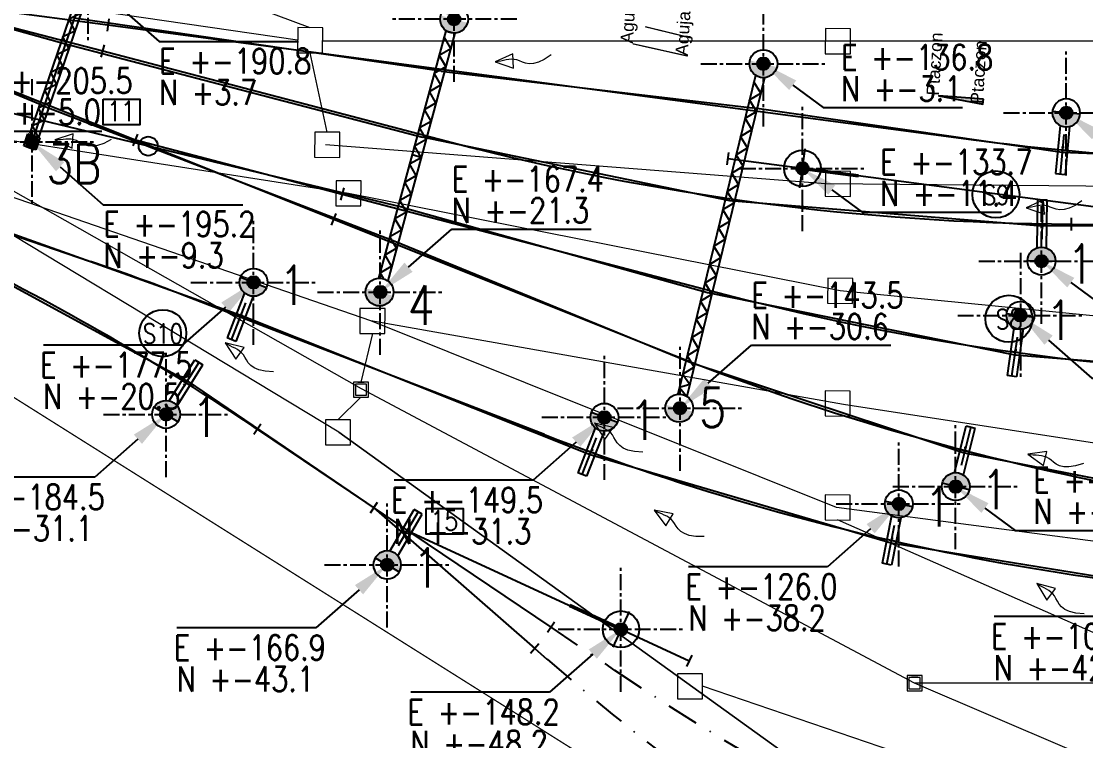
# Model space of a CAD drawing. Header units: millimetres. Extents: x -940 to 1351, y -586 to 711.
# Drawn here: x 403.2 to 488.1, y 226.8 to 284.2 of the extents above; entities that cross this region are included whole.
import ezdxf
from ezdxf import colors
from ezdxf.entities.mleader import LeaderData, LeaderLine
from ezdxf.enums import TextEntityAlignment as Align
from ezdxf.math import Vec2, Vec3

# ---------------------------------------------------------------- set-up
doc = ezdxf.new("R2010")
doc.units = ezdxf.units.MM
doc.linetypes.add('CENTER', pattern=[50.8, 31.75, -6.35, 6.35, -6.35])
doc.linetypes.add('TRAZO_Y_PUNTO2', pattern=[12.7, 6.35, -3.175, 0, -3.175])
for name, color, linetype in [('Cambios 1.8', 4, 'Continuous'), ('Catenaria', 2, 'Continuous'), ('ENad-AGUJAS', 22, 'Continuous'), ('GE-Cotas', 1, 'Continuous'), ('GE-Simbologia', 2, 'Continuous'), ('GE-Textos', 3, 'Continuous'), ('LIMITE PREDIO', 252, 'Continuous'), ('M-proyEjePlaya', 132, 'Continuous'), ('ME- VIAS SIN CAT', 1, 'TRAZO_Y_PUNTO2'), ('ME-RIELES', 240, 'TRAZO_Y_PUNTO2'), ('ME-Vias con catenarias', 30, 'Continuous'), ('Nombre de secciòn de emparrillado', 70, 'Continuous'), ('Scr Aguja', 1, 'Continuous'), ('Scr Corazon', 12, 'Continuous')]:
    doc.layers.add(name, color=color, linetype=linetype)
for name, color, linetype, lineweight in [('Catenaria textos', 253, 'Continuous', 15), ('CI-DRENAJES ZONA VIAS', 5, 'Continuous', 9), ('CI-PLUVIALES', 3, 'Continuous', 9)]:
    doc.layers.add(name, color=color, linetype=linetype, lineweight=lineweight)
doc.styles.add('Romans', font='romans.shx', dxfattribs={"width": 0.8})
doc.styles.add('Romans PF', font='romans.shx', dxfattribs={"width": 0.8})
doc.styles.get("Standard").update_dxf_attribs({"font": 'arial.ttf'})

# ---------------------------------------------------------------- blocks, each defined once
blk = doc.blocks.new('CB8der')
for p, q in [((0.5, 11.2), (-0.5, 11.2)), ((0, 11.2), (0, -17.05)), ((0, 0), (-2.115, -16.918)), ((0.5, 0), (-0.5, 0)), ((-2.611, -16.856), (-1.619, -16.98)), ((0.5, -17.05), (-0.5, -17.05))]:
    blk.add_line(p, q)
blk = doc.blocks.new('CAMARA DRENAJE RANURADO')
at = {"layer": 'CI-DRENAJES ZONA VIAS', "ltscale": 2}
blk.add_lwpolyline([(0, -1), (2, -1), (2, 1), (0, 1)], close=True, dxfattribs=at)
blk = doc.blocks.new('CAMARA PL')
at = {"layer": 'CI-PLUVIALES', "ltscale": 2}
for points in [[(0, -0.6), (1.2, -0.6), (1.2, 0.6), (0, 0.6)], [(0.15, -0.45), (1.05, -0.45), (1.05, 0.45), (0.15, 0.45)]]:
    blk.add_lwpolyline(points, close=True, dxfattribs=at)
blk.add_lwpolyline([(0.35, 0.6), (0.85, 0.6)], dxfattribs=at)
blk = doc.blocks.new('CAMB')
at = {"layer": 'GE-Simbologia'}
blk.add_lwpolyline([(6413053.115, 6135476.254), (6413056.051, 6135476.254), (6413056.051, 6135474.216), (6413053.115, 6135474.216)], close=True, dxfattribs=at)
at = {"layer": 'GE-Textos', "style": 'Romans', "width": 0.8}
blk.add_attdef('10', text='', height=1.6, dxfattribs=at).set_placement((6413054.56, 6135474.5), align=Align.CENTER)
blk = doc.blocks.new('tipo de vias')
at = {"layer": 'Nombre de secciòn de emparrillado', "color": 2}
blk.add_circle((-0.135, -0.628), 1.876, dxfattribs=at)
at = {"layer": 'Nombre de secciòn de emparrillado', "style": 'Romans', "width": 0.8}
blk.add_attdef('S10', text='', height=1.562, dxfattribs=at).set_placement((-0.123, -1.455), align=Align.CENTER)
blk = doc.blocks.new('A$C0E88229D')
at = {"layer": 'Catenaria'}
blk.add_hatch(color=256, dxfattribs=at).paths.add_polyline_path([(2.226, 4.906), (0, 4.906, 1)])
at = {"linetype": 'Continuous', "ltscale": 4}
blk.add_line((1.113, 0), (1.113, 3.161), dxfattribs=at)
at = {"color": 1}
for p, q in [((1.013, 2.129), (1.113, 2.129)), ((1.013, 1.729), (1.113, 1.729)), ((1.113, 2.129), (1.213, 2.129)), ((1.113, 1.729), (1.213, 1.729))]:
    blk.add_line(p, q, dxfattribs=at)
at = {"layer": 'Catenaria'}
for p, q in [((0, 4.906), (2.226, 4.906)), ((0.738, 3.858), (0.738, 0)), ((1.488, 3.858), (1.488, 0))]:
    blk.add_line(p, q, dxfattribs=at)
at = {"layer": 'Catenaria', "linetype": 'Continuous', "ltscale": 4}
for p, q in [((1.488, 1.929), (0.738, 1.929)), ((1.488, 0), (0.738, 0))]:
    blk.add_line(p, q, dxfattribs=at)
at = {"layer": 'Catenaria'}
blk.add_circle((1.113, 4.906), 1.113, dxfattribs=at)
blk = doc.blocks.new('A$C6F447D39')
at = {"linetype": 'Continuous', "ltscale": 4}
blk.add_line((0.5, 13.762), (0.5, 1), dxfattribs=at)
at = {"layer": 'Catenaria', "linetype": 'Continuous', "ltscale": 4}
for p, q in [((0, 14.762), (1, 14.762)), ((0, 13.762), (0, 14.762)), ((0.125, 13.762), (1, 14.762)), ((1, 14.762), (1, 13.762)), ((1, 13.762), (0, 13.762)), ((0.125, 13.762), (0.875, 13.762)), ((0, 1), (1, 1)), ((0, 0), (0, 1)), ((0, 1), (1, 0)), ((0.125, 1), (0.125, 1.1)), ((0.875, 1), (0.125, 1)), ((1, 1), (1, 0)), ((1, 0), (0, 0)), ((0.125, 0), (0.875, 0))]:
    blk.add_line(p, q, dxfattribs=at)
at = {"layer": 'Catenaria'}
for p, q in [((0.125, 13.762), (0.125, 1.1)), ((0.875, 13.762), (0.875, 1))]:
    blk.add_line(p, q, dxfattribs=at)
blk.add_lwpolyline([(0.875, 1), (0.125, 1.751), (0.875, 2.501), (0.125, 3.252), (0.875, 4.003), (0.125, 4.753), (0.875, 5.504), (0.125, 6.255), (0.875, 7.006), (0.125, 7.756), (0.875, 8.507), (0.125, 9.258), (0.875, 10.008), (0.125, 10.759), (0.875, 11.51), (0.125, 12.26), (0.875, 13.011), (0.125, 13.762)], dxfattribs=at)
blk = doc.blocks.new('A$C0E6C2C1E')
at = {"layer": 'Catenaria'}
for points in [[(2.226, 23.689), (0, 23.689, 1)], [(2.235, 1.113), (0.009, 1.113, 1)]]:
    blk.add_hatch(color=256, dxfattribs=at).paths.add_polyline_path(points)
at = {"linetype": 'Continuous', "ltscale": 4}
blk.add_line((1.491, 12.358), (0.739, 12.365), dxfattribs=at)
at = {"layer": 'Catenaria'}
for p, q in [((0.72, 22.617), (1.469, 22.619)), ((0.72, 22.617), (0.758, 2.164)), ((1.469, 22.617), (1.513, 2.155))]:
    blk.add_line(p, q, dxfattribs=at)
blk.add_lwpolyline([(1.135, 2.226), (0.761, 2.597), (1.51, 3.35), (0.758, 4.099), (1.507, 4.851), (0.755, 5.6), (1.504, 6.353), (0.752, 7.102), (1.501, 7.854), (0.749, 8.603), (1.498, 9.355), (0.745, 10.104), (1.494, 10.857), (0.742, 11.606), (1.491, 12.358), (0.739, 13.107), (1.488, 13.859), (0.736, 14.609), (1.485, 15.361), (0.732, 16.11), (1.482, 16.862), (0.729, 17.611), (1.478, 18.364), (0.726, 19.113), (1.475, 19.865), (0.723, 20.614), (1.472, 21.366), (0.72, 22.115)], dxfattribs=at)
for centre in [(1.113, 23.689), (1.122, 1.113)]:
    blk.add_circle(centre, 1.113, dxfattribs=at)
blk = doc.blocks.new('A$C6901694C')
at = {"layer": 'Catenaria'}
for points in [[(2.226, 29.414), (0, 29.414, 1)], [(2.256, 1.113), (0.03, 1.113, 1)]]:
    blk.add_hatch(color=256, dxfattribs=at).paths.add_polyline_path(points)
for p, q in [((0.72, 28.342), (0.769, 2.161)), ((1.469, 28.342), (1.523, 2.159))]:
    blk.add_line(p, q, dxfattribs=at)
for points in [[(0.765, 6.821), (1.514, 7.574), (0.761, 8.323), (1.51, 9.075), (0.758, 9.824), (1.507, 10.576), (0.755, 11.326), (1.504, 12.078), (0.752, 12.827), (1.501, 13.579), (0.749, 14.328), (1.498, 15.081), (0.745, 15.83), (1.494, 16.582), (0.742, 17.331), (1.491, 18.083), (0.739, 18.832), (1.488, 19.585), (0.736, 20.334), (1.485, 21.086), (0.732, 21.835), (1.482, 22.588), (0.729, 23.337), (1.478, 24.089), (0.726, 24.838), (1.475, 25.59), (0.723, 26.339), (1.472, 27.092), (0.72, 27.841)], [(0.765, 6.821), (1.517, 6.072), (0.768, 5.32), (1.52, 4.571), (0.771, 3.819), (1.521, 3.149), (0.767, 2.718), (1.523, 2.159)]]:
    blk.add_lwpolyline(points, dxfattribs=at)
for centre in [(1.113, 29.414), (1.143, 1.113)]:
    blk.add_circle(centre, 1.113, dxfattribs=at)
blk = doc.blocks.new('A$C78B27864')
at = {"color": 3, "linetype": 'Continuous', "ltscale": 4}
blk.add_line((4.978, 2.076), (4.978, -1.076), dxfattribs=at)
at = {"color": 1}
blk.add_line((0.488, 0.564), (0.488, 0.435), dxfattribs=at)
at = {"layer": 'Catenaria', "color": 4, "linetype": 'Continuous', "ltscale": 4}
blk.add_line((10.978, 1), (10.978, 0), dxfattribs=at)
at = {"layer": 'Catenaria', "color": 3, "linetype": 'Continuous', "ltscale": 4}
for p, q in [((4.988, 0.564), (0.488, 0.564)), ((4.988, 0.435), (0.488, 0.435)), ((4.978, 0.5), (10.978, 0.5))]:
    blk.add_line(p, q, dxfattribs=at)
at = {"layer": 'Catenaria', "color": 1, "linetype": 'Continuous', "ltscale": 4}
for radius in [1.459, 0.2]:
    blk.add_circle((4.978, 0.5), radius, dxfattribs=at)
blk = doc.blocks.new('COORDENADAS 4.1')
at = {"layer": 'GE-Cotas', "ltscale": 4}
h = blk.add_hatch(color=256, dxfattribs=at)
h.dxf.hatch_style = 1
h.paths.add_polyline_path([(0, 0.5, 0.414214), (-0.5, 0), (0, 0)])
h.paths.add_polyline_path([(0, 0.5), (0, 0), (0.5, 0, 0.414214)])
h.paths.add_polyline_path([(0.5, 0), (0, 0), (0, -0.5, 0.414214)])
h.paths.add_polyline_path([(0, 0), (-0.5, 0, 0.414214), (0, -0.5)])
at = {"layer": 'GE-Cotas', "linetype": 'CENTER', "ltscale": 0.04}
for p, q in [((0, -5), (0, 5)), ((-5, 0), (5, 0))]:
    blk.add_line(p, q, dxfattribs=at)
at = {"layer": 'GE-Cotas', "ltscale": 4}
blk.add_circle((0, 0), 0.5, dxfattribs=at)
at = {"layer": 'GE-Cotas', "color": 3, "ltscale": 4, "style": 'Romans', "width": 0.8}
for tag, p in [('COORDENADASX', (-17.032, -7.6)), ('COORDENADASY', (-16.804, -10.102))]:
    blk.add_attdef(tag, p, '', height=2, dxfattribs=at)
at = {"layer": 'GE-Cotas', "color": 2, "ltscale": 4}
ml = blk.add_multileader_mtext('Standard', dxfattribs=at)
ml.set_content('', color=2)
ml.set_leader_properties()
ml.build(insert=Vec2(0, 0))
ml.multileader.update_dxf_attribs({"text_right_attachment_type": 6, "dogleg_length": 0.36, "arrow_head_size": 3})
ctx = ml.context
ctx.base_point, ctx.arrow_head_size = Vec3(-18.777, -3.02), 3
ctx.right_attachment, ctx.text_align_type = 6, 2
notes = []
notes.append((ctx, [(0, (1, 1, 0), (-5.7, -5.02), (-1, 0), 9.077, [(0, [(0, 0)], 0, [])])]))
ctx.mtext.insert, ctx.mtext.alignment, ctx.mtext.flow_direction = Vec3(-16.777, -1.02), 3, 5
for ctx, leaders in notes:
    for number, flags, end, landing, length, lines in leaders:
        leader = LeaderData()
        leader.index, (leader.has_last_leader_line, leader.has_dogleg_vector, leader.attachment_direction) = number, flags
        leader.last_leader_point, leader.dogleg_vector, leader.dogleg_length = Vec3(end), Vec3(landing), length
        for number, points, colour, breaks in lines:
            line = LeaderLine()
            line.index, line.vertices, line.color, line.breaks = number, Vec3.list(points), colors.encode_raw_color(colour), breaks
            leader.lines.append(line)
        ctx.leaders.append(leader)
blk = doc.blocks.new('COORDENADAS 4.4')
at = {"layer": 'GE-Cotas', "ltscale": 4}
h = blk.add_hatch(color=256, dxfattribs=at)
h.dxf.hatch_style = 1
h.paths.add_polyline_path([(0, 0.5, -0.414214), (0.5, 0), (0, 0)])
h.paths.add_polyline_path([(0, 0.5), (0, 0), (-0.5, 0, -0.414214)])
h.paths.add_polyline_path([(-0.5, 0), (0, 0), (0, -0.5, -0.414214)])
h.paths.add_polyline_path([(0, 0), (0.5, 0, -0.414214), (0, -0.5)])
at = {"layer": 'GE-Cotas', "linetype": 'CENTER', "ltscale": 0.04}
for p, q in [((0, -5), (0, 5)), ((5, 0), (-5, 0))]:
    blk.add_line(p, q, dxfattribs=at)
at = {"layer": 'GE-Cotas', "ltscale": 4}
blk.add_circle((0, 0), 0.5, dxfattribs=at)
at = {"layer": 'GE-Cotas', "color": 3, "ltscale": 4, "style": 'Romans', "width": 0.8}
for tag, p in [('COORDENADASX', (-19.404, 8.02)), ('COORDENADASY', (-19.404, 5.518))]:
    blk.add_attdef(tag, p, '', height=2, dxfattribs=at)
at = {"layer": 'GE-Cotas', "color": 2, "ltscale": 4}
ml = blk.add_multileader_mtext('Standard', dxfattribs=at)
ml.set_content('', color=2)
ml.set_leader_properties()
ml.build(insert=Vec2(0, 0))
ml.multileader.update_dxf_attribs({"text_right_attachment_type": 6, "dogleg_length": 0.36, "arrow_head_size": 3})
ctx = ml.context
ctx.base_point, ctx.arrow_head_size = Vec3(-20.826, 7.02), 3
ctx.right_attachment, ctx.text_align_type = 6, 2
notes = []
notes.append((ctx, [(0, (1, 1, 0), (-5.7, 5.02), (-1, 0), 11.126, [(0, [(0, 0)], 0, [])])]))
ctx.mtext.insert, ctx.mtext.alignment, ctx.mtext.flow_direction = Vec3(-18.826, 9.02), 3, 5
for ctx, leaders in notes:
    for number, flags, end, landing, length, lines in leaders:
        leader = LeaderData()
        leader.index, (leader.has_last_leader_line, leader.has_dogleg_vector, leader.attachment_direction) = number, flags
        leader.last_leader_point, leader.dogleg_vector, leader.dogleg_length = Vec3(end), Vec3(landing), length
        for number, points, colour, breaks in lines:
            line = LeaderLine()
            line.index, line.vertices, line.color, line.breaks = number, Vec3.list(points), colors.encode_raw_color(colour), breaks
            leader.lines.append(line)
        ctx.leaders.append(leader)
blk = doc.blocks.new('COORDENADAS 4.6')
at = {"layer": 'GE-Cotas', "ltscale": 4}
h = blk.add_hatch(color=256, dxfattribs=at)
h.dxf.hatch_style = 1
h.paths.add_polyline_path([(0, 0.5, 0.414214), (-0.5, 0), (0, 0)])
h.paths.add_polyline_path([(0, 0.5), (0, 0), (0.5, 0, 0.414214)])
h.paths.add_polyline_path([(0.5, 0), (0, 0), (0, -0.5, 0.414214)])
h.paths.add_polyline_path([(0, 0), (-0.5, 0, 0.414214), (0, -0.5)])
at = {"layer": 'GE-Cotas', "linetype": 'CENTER', "ltscale": 0.04}
for p, q in [((0, -5), (0, 5)), ((-5, 0), (5, 0))]:
    blk.add_line(p, q, dxfattribs=at)
at = {"layer": 'GE-Cotas', "ltscale": 4}
blk.add_circle((0, 0), 0.5, dxfattribs=at)
at = {"layer": 'GE-Cotas', "color": 3, "ltscale": 4, "style": 'Romans', "width": 0.8}
for tag, p in [('COORDENADASX', (6.203, -0.484)), ('COORDENADASY', (6.203, -2.985))]:
    blk.add_attdef(tag, p, '', height=2, dxfattribs=at)
at = {"layer": 'GE-Cotas', "color": 2, "ltscale": 4}
ml = blk.add_multileader_mtext('Standard', dxfattribs=at)
ml.set_content('', color=2)
ml.set_leader_properties()
ml.build(insert=Vec2(0, 0))
ml.multileader.update_dxf_attribs({"text_right_attachment_type": 6, "dogleg_length": 0.36, "arrow_head_size": 2.9})
ctx = ml.context
ctx.base_point, ctx.arrow_head_size, ctx.plane_origin = Vec3(15.884, -3.5), 2.9, Vec3(-0.942, 4.061)
ctx.right_attachment = 6
notes = []
notes.append((ctx, [(0, (1, 1, 0), (4.758, -3.5), (1, 0), 11.126, [(0, [(0, 0)], 0, [])])]))
ctx.mtext.insert, ctx.mtext.flow_direction = Vec3(17.884, -1.5), 5
for ctx, leaders in notes:
    for number, flags, end, landing, length, lines in leaders:
        leader = LeaderData()
        leader.index, (leader.has_last_leader_line, leader.has_dogleg_vector, leader.attachment_direction) = number, flags
        leader.last_leader_point, leader.dogleg_vector, leader.dogleg_length = Vec3(end), Vec3(landing), length
        for number, points, colour, breaks in lines:
            line = LeaderLine()
            line.index, line.vertices, line.color, line.breaks = number, Vec3.list(points), colors.encode_raw_color(colour), breaks
            leader.lines.append(line)
        ctx.leaders.append(leader)
blk = doc.blocks.new('COORDENADAS 4.2')
at = {"layer": 'GE-Cotas', "ltscale": 4}
h = blk.add_hatch(color=256, dxfattribs=at)
h.dxf.hatch_style = 1
h.paths.add_polyline_path([(0, -0.5, -0.414214), (-0.5, 0), (0, 0)])
h.paths.add_polyline_path([(0, -0.5), (0, 0), (0.5, 0, -0.414214)])
h.paths.add_polyline_path([(0.5, 0), (0, 0), (0, 0.5, -0.414214)])
h.paths.add_polyline_path([(0, 0), (-0.5, 0, -0.414214), (0, 0.5)])
at = {"layer": 'GE-Cotas', "linetype": 'CENTER', "ltscale": 0.04}
for p, q in [((0, 5), (0, -5)), ((-5, 0), (5, 0))]:
    blk.add_line(p, q, dxfattribs=at)
at = {"layer": 'GE-Cotas', "ltscale": 4}
blk.add_circle((0, 0), 0.5, dxfattribs=at)
at = {"layer": 'GE-Cotas', "color": 3, "ltscale": 4, "style": 'Romans', "width": 0.8}
for tag, p in [('COORDENADASX', (5.7, -7.564)), ('COORDENADASY', (5.7, -10.065))]:
    blk.add_attdef(tag, p, '', height=2, dxfattribs=at)
at = {"layer": 'GE-Cotas', "color": 2, "ltscale": 4}
ml = blk.add_multileader_mtext('Standard', dxfattribs=at)
ml.set_content('', color=2)
ml.set_leader_properties()
ml.build(insert=Vec2(0, 0))
ml.multileader.update_dxf_attribs({"text_right_attachment_type": 6, "dogleg_length": 0.36, "arrow_head_size": 3})
ctx = ml.context
ctx.base_point, ctx.arrow_head_size = Vec3(16.826, -5.02), 3
ctx.right_attachment = 6
notes = []
notes.append((ctx, [(0, (1, 1, 0), (5.7, -5.02), (1, 0), 11.126, [(0, [(0, 0)], 0, [])])]))
ctx.mtext.insert, ctx.mtext.flow_direction = Vec3(18.826, -3.02), 5
for ctx, leaders in notes:
    for number, flags, end, landing, length, lines in leaders:
        leader = LeaderData()
        leader.index, (leader.has_last_leader_line, leader.has_dogleg_vector, leader.attachment_direction) = number, flags
        leader.last_leader_point, leader.dogleg_vector, leader.dogleg_length = Vec3(end), Vec3(landing), length
        for number, points, colour, breaks in lines:
            line = LeaderLine()
            line.index, line.vertices, line.color, line.breaks = number, Vec3.list(points), colors.encode_raw_color(colour), breaks
            leader.lines.append(line)
        ctx.leaders.append(leader)
blk = doc.blocks.new('COORDENADAS 4.0')
at = {"layer": 'GE-Cotas', "ltscale": 4}
h = blk.add_hatch(color=256, dxfattribs=at)
h.dxf.hatch_style = 1
h.paths.add_polyline_path([(0, 0.5, 0.414214), (-0.5, 0), (0, 0)])
h.paths.add_polyline_path([(0, 0.5), (0, 0), (0.5, 0, 0.414214)])
h.paths.add_polyline_path([(0.5, 0), (0, 0), (0, -0.5, 0.414214)])
h.paths.add_polyline_path([(0, 0), (-0.5, 0, 0.414214), (0, -0.5)])
at = {"layer": 'GE-Cotas', "linetype": 'CENTER', "ltscale": 0.04}
for p, q in [((0, -5), (0, 5)), ((-5, 0), (5, 0))]:
    blk.add_line(p, q, dxfattribs=at)
at = {"layer": 'GE-Cotas', "ltscale": 4}
blk.add_circle((0, 0), 0.5, dxfattribs=at)
at = {"layer": 'GE-Cotas', "color": 3, "ltscale": 4, "style": 'Romans', "width": 0.8}
for tag, p in [('COORDENADASX', (5.7, 8.02)), ('COORDENADASY', (5.7, 5.518))]:
    blk.add_attdef(tag, p, '', height=2, dxfattribs=at)
at = {"layer": 'GE-Cotas', "color": 2, "ltscale": 4}
ml = blk.add_multileader_mtext('Standard', dxfattribs=at)
ml.set_content('', color=2)
ml.set_leader_properties()
ml.build(insert=Vec2(0, 0))
ml.multileader.update_dxf_attribs({"text_right_attachment_type": 6, "dogleg_length": 0.36, "arrow_head_size": 3})
ctx = ml.context
ctx.base_point, ctx.arrow_head_size = Vec3(16.826, 5.02), 3
ctx.right_attachment = 6
notes = []
notes.append((ctx, [(0, (1, 1, 0), (5.7, 5.02), (1, 0), 11.126, [(0, [(0, 0)], 0, [])])]))
ctx.mtext.insert, ctx.mtext.flow_direction = Vec3(18.826, 7.02), 5
for ctx, leaders in notes:
    for number, flags, end, landing, length, lines in leaders:
        leader = LeaderData()
        leader.index, (leader.has_last_leader_line, leader.has_dogleg_vector, leader.attachment_direction) = number, flags
        leader.last_leader_point, leader.dogleg_vector, leader.dogleg_length = Vec3(end), Vec3(landing), length
        for number, points, colour, breaks in lines:
            line = LeaderLine()
            line.index, line.vertices, line.color, line.breaks = number, Vec3.list(points), colors.encode_raw_color(colour), breaks
            leader.lines.append(line)
        ctx.leaders.append(leader)
blk = doc.blocks.new('cat')
at = {"layer": 'Catenaria'}
for p, q in [((-219.999, 6.109), (-192.532, -1.497)), ((-194.234, -6.471), (-220.706, 4.572)), ((-162.557, -3.681), (-191.828, 0.561)), ((-192.532, -1.497), (-164.048, -8.958)), ((-162.557, -3.681), (-137.725, -6.61)), ((-165.581, -14.555), (-205.508, -4.963)), ((-194.234, -6.471), (-166.243, -17.238)), ((-112.983, -10.173), (-137.725, -6.61)), ((-139.525, -14.037), (-164.048, -8.958)), ((-88.248, -11.118), (-112.983, -10.173)), ((-88.248, -17.454), (-133.72, -11.445)), ((-206.8, -13.092), (-178.531, -23.147)), ((-114.595, -16.067), (-139.525, -14.037)), ((-165.581, -14.555), (-141.285, -21.339)), ((-205.621, -16.018), (-182.813, -28.389)), ((-88.248, -15.85), (-114.595, -16.067)), ((-166.243, -17.238), (-142.64, -26.947)), ((-141.285, -21.339), (-116.763, -26.319)), ((-178.531, -23.147), (-150.668, -34.272)), ((-116.762, -26.319), (-93.338, -28.217)), ((-142.64, -26.947), (-120.822, -34.143)), ((-182.813, -28.389), (-165.261, -40.343)), ((-120.761, -33.953), (-120.822, -34.143)), ((-150.668, -34.272), (-126.651, -41.337)), ((-120.799, -34.147), (-96.242, -38.93)), ((-165.261, -40.343), (-148.202, -48.229)), ((-126.651, -41.337), (-101.955, -45.348))]:
    blk.add_line(p, q, dxfattribs=at)
at = {"layer": 'Catenaria', "linetype": 'Continuous', "ltscale": 4}
blk.add_circle((-185.925, -9.667), 0.761, dxfattribs=at)
for name, p, rotation in [('A$C6F447D39', (-195.848, -9.638), 341.099738661511), ('A$C0E6C2C1E', (-168.847, -22.088), 344.6972442441235), ('A$C6901694C', (-144.93, -31.389), 346.204822721972), ('A$C78B27864', (-128.718, -11.588), 172.5802330244104), ('A$C0E88229D', (-113.446, -13.958), 179.0262314349457), ('A$C0E88229D', (-180.329, -24.714), 338.8856437751407), ('A$C0E88229D', (-118.101, -27.88), 352.1458452863433), ('A$C0E88229D', (-180.951, -27.516), 147.8830478969953), ('A$C0E88229D', (-152.329, -35.484), 338.8856437751407), ('A$C0E88229D', (-119.213, -32.352), 165.943453278466), ('A$C0E88229D', (-128.082, -42.814), 348.6810066167251), ('A$C78B27864', (-152.93, -46.594), 335.190521078866)]:
    blk.add_blockref(name, p, dxfattribs=dict(at, rotation=rotation))
at = {"layer": 'Catenaria', "linetype": 'Continuous', "ltscale": 4, "xscale": -1}
for p, rotation in [((-112.032, -12.002), 354.4862910929408), ((-165.354, -38.289), 149.8394330410967)]:
    blk.add_blockref('A$C0E88229D', p, dxfattribs=dict(at, rotation=rotation))
at = {"layer": 'GE-Cotas', "ltscale": 4}
for name, p, values in [('COORDENADAS 4.4', (-161.522, 0.467), {'COORDENADASX': 'E +-161.5', 'COORDENADASY': 'N +0.5'}), ('COORDENADAS 4.2', (-190.756, 3.693), {'COORDENADASX': 'E +-190.8', 'COORDENADASY': 'N +3.7'}), ('COORDENADAS 4.6', (-136.835, -3.089), {'COORDENADASY': 'N +-3.1', 'COORDENADASX': 'E +-136.8'}), ('COORDENADAS 4.6', (-205.508, -4.963), {'COORDENADASY': 'N +-5.0', 'COORDENADASX': 'E +-205.5'}), ('COORDENADAS 4.6', (-112.668, -7.012), {'COORDENADASY': 'N +-7.0', 'COORDENADASX': 'E +-112.7'}), ('COORDENADAS 4.2', (-195.213, -9.327), {'COORDENADASX': 'E +-195.2', 'COORDENADASY': 'N +-9.3'}), ('COORDENADAS 4.6', (-133.719, -11.445), {'COORDENADASY': 'N +-11.4', 'COORDENADASX': 'E +-133.7'}), ('COORDENADAS 4.0', (-167.409, -21.311), {'COORDENADASY': 'N +-21.3', 'COORDENADASX': 'E +-167.4'}), ('COORDENADAS 4.6', (-114.642, -18.845), {'COORDENADASY': 'N +-18.8', 'COORDENADASX': 'E +-114.6'}), ('COORDENADAS 4.1', (-177.523, -20.538), {'COORDENADASY': 'N +-20.5', 'COORDENADASX': 'E +-177.5'}), ('COORDENADAS 4.2', (-116.328, -23.172), {'COORDENADASX': 'E +-116.3', 'COORDENADASY': 'N +-23.2'}), ('COORDENADAS 4.0', (-143.492, -30.581), {'COORDENADASY': 'N +-30.6', 'COORDENADASX': 'E +-143.5'}), ('COORDENADAS 4.1', (-184.502, -31.08), {'COORDENADASY': 'N +-31.1', 'COORDENADASX': 'E +-184.5'}), ('COORDENADAS 4.1', (-149.523, -31.309), {'COORDENADASY': 'N +-31.3', 'COORDENADASX': 'E +-149.5'}), ('COORDENADAS 4.6', (-121.495, -36.84), {'COORDENADASY': 'N +-36.8', 'COORDENADASX': 'E +-121.5'}), ('COORDENADAS 4.1', (-126.028, -38.222), {'COORDENADASY': 'N +-38.2', 'COORDENADASX': 'E +-126.0'}), ('COORDENADAS 4.1', (-101.645, -42.187), {'COORDENADASY': 'N +-42.2', 'COORDENADASX': 'E +-101.6'}), ('COORDENADAS 4.1', (-166.857, -43.09), {'COORDENADASY': 'N +-43.1', 'COORDENADASX': 'E +-166.9'}), ('COORDENADAS 4.1', (-148.202, -48.229), {'COORDENADASY': 'N +-48.2', 'COORDENADASX': 'E +-148.2'})]:
    blk.add_blockref(name, p, dxfattribs=at).add_auto_attribs(values)
at = {"layer": 'GE-Simbologia'}
ref = blk.add_blockref('CAMB', (-6413242.65, -6135482.178), dxfattribs=at)
ref.add_attrib('C10', '11', dxfattribs={"layer": 'GE-Textos', "height": 1.6, "style": 'Romans', "width": 0.8}).set_placement((-188.089, -7.678), align=Align.CENTER)
ref = blk.add_blockref('CAMB', (-6413216.858, -6135514.853), dxfattribs=at)
ref.add_attrib('C10', '15', dxfattribs={"layer": 'GE-Textos', "height": 1.6, "style": 'Romans', "width": 0.8}).set_placement((-162.297, -40.354), align=Align.CENTER)
at = {"layer": 'Catenaria textos', "char_height": 5, "width": 356.77791, "attachment_point": 1, "line_spacing_factor": 1.200001, "style": 'Romans PF'}
for s, insert in [('{\\H0.625x;\\C3;3B}', (-194.059, -9.503)), ('{\\H0.625x;\\C3;1}', (-112.604, -17.514)), ('{\\H0.625x;\\C3;1}', (-175.485, -19.208)), ('{\\H0.625x;\\C3;4}', (-165.224, -20.802)), ('{\\H0.625x;\\C3;1}', (-114.289, -21.994)), ('{\\H0.625x;\\C3;5}', (-141.958, -28.961)), ('{\\H0.625x;\\C3;1}', (-182.463, -29.749)), ('{\\H0.625x;\\C3;1}', (-147.484, -29.978)), ('{\\H0.625x;\\C3;1}', (-119.445, -35.51)), ('{\\H0.625x;\\C3;1}', (-123.989, -36.891)), ('{\\H0.625x;\\C3;1}', (-164.818, -41.759))]:
    blk.add_mtext(s, dxfattribs=dict(at, insert=insert))

msp = doc.modelspace()

# ---------------------------------------------------------------- hatches: boundary and pattern name
at = {"layer": 'ENad-AGUJAS'}
h = msp.add_hatch(color=27, dxfattribs=at)
h.set_gradient(color1=(141, 85, 42), one_color=1, tint=1)
h.paths.add_polyline_path([(479.944, 277.987), (476.39, 278.244), (479.899, 277.586)])

# ---------------------------------------------------------------- linework, layer by layer
at = {"layer": 'CI-DRENAJES ZONA VIAS', "ltscale": 2}
for points in [[(426.219, 283.688), (410.154, 289.702)], [(488.81, 207.968), (428.504, 251.394), (390.77, 274.186), (353.815, 288.198)], [(425.209, 282.693), (391.416, 287.606)], [(588.584, 282.604), (427.213, 282.604)], [(427.582, 275.344), (426.209, 281.688)], [(445.452, 281.525), (444.897, 281.153), (444.426, 280.926), (444.027, 280.818), (443.689, 280.801), (443.399, 280.848), (443.146, 280.934), (442.919, 281.03), (442.705, 281.111), (442.494, 281.154), (442.284, 281.163), (442.075, 281.146), (441.864, 281.111), (441.65, 281.067), (441.434, 281.022), (441.214, 280.983), (440.989, 280.96)], [(429.263, 270.463), (393.603, 276.048)], [(410.332, 274.752), (409.736, 274.45), (409.241, 274.283), (408.832, 274.224), (408.494, 274.248), (408.212, 274.331), (407.971, 274.446), (407.757, 274.57), (407.555, 274.676), (407.351, 274.745), (407.144, 274.78), (406.934, 274.788), (406.72, 274.78), (406.503, 274.762), (406.283, 274.743), (406.06, 274.732), (405.833, 274.736)], [(431.061, 260.288), (390.77, 274.186)], [(597.996, 270.043), (467.327, 271.228), (427.449, 274.349)], [(597.889, 258.755), (508.306, 258.755), (468.499, 262.681), (429.263, 270.463)], [(487.808, 269.872), (487.254, 269.499), (486.783, 269.273), (486.384, 269.164), (486.045, 269.147), (485.756, 269.195), (485.503, 269.28), (485.275, 269.376), (485.061, 269.457), (484.851, 269.501), (484.641, 269.51), (484.431, 269.493), (484.22, 269.458), (484.007, 269.414), (483.791, 269.368), (483.57, 269.33), (483.345, 269.307)], [(597.996, 240.594), (504.677, 240.594), (468.227, 245.388), (431.061, 260.288)], [(468.787, 253.6), (431.061, 260.288)], [(431.178, 259.278), (430.27, 255.387)], [(423.301, 256.211), (422.635, 256.261), (422.124, 256.373), (421.743, 256.534), (421.466, 256.73), (421.268, 256.946), (421.122, 257.169), (421.002, 257.386), (420.884, 257.581), (420.745, 257.746), (420.586, 257.882), (420.41, 257.998), (420.223, 258.101), (420.028, 258.198), (419.829, 258.296), (419.632, 258.402), (419.441, 258.523)], [(428.432, 252.394), (430.27, 254.187)], [(597.996, 247.516), (508.322, 247.516), (468.787, 253.6)], [(452.753, 249.809), (452.087, 249.859), (451.576, 249.971), (451.196, 250.132), (450.919, 250.328), (450.72, 250.544), (450.574, 250.767), (450.455, 250.984), (450.336, 251.179), (450.197, 251.344), (450.038, 251.48), (449.862, 251.596), (449.675, 251.699), (449.48, 251.796), (449.282, 251.894), (449.085, 251.999), (448.893, 252.121)], [(428.504, 251.394), (488.81, 207.968)], [(487.916, 248.915), (487.279, 248.717), (486.762, 248.633), (486.349, 248.643), (486.02, 248.723), (485.756, 248.852), (485.538, 249.006), (485.347, 249.163), (485.165, 249.301), (484.976, 249.403), (484.777, 249.472), (484.571, 249.515), (484.359, 249.542), (484.142, 249.56), (483.922, 249.579), (483.7, 249.605), (483.477, 249.647)], [(508.017, 226.897), (468.305, 244.393)], [(487.993, 236.896), (487.329, 236.964), (486.821, 237.091), (486.445, 237.262), (486.174, 237.466), (485.982, 237.687), (485.842, 237.915), (485.729, 238.135), (485.615, 238.333), (485.481, 238.501), (485.326, 238.643), (485.154, 238.764), (484.969, 238.872), (484.777, 238.974), (484.582, 239.077), (484.388, 239.188), (484.2, 239.315)], [(568.18, 205.065), (495.685, 218.097), (457.524, 231.125)]]:
    msp.add_lwpolyline(points, dxfattribs=at)
for points in [[(440.989, 280.96), (442.451, 280.466), (442.388, 281.611)], [(405.833, 274.736), (407.224, 274.068), (407.301, 275.211)], [(483.345, 269.307), (484.807, 268.813), (484.744, 269.957)], [(419.441, 258.523), (420.286, 257.232), (420.943, 258.17)], [(448.893, 252.121), (449.738, 250.829), (450.396, 251.768)], [(483.477, 249.647), (484.738, 248.756), (485.004, 249.871)], [(484.2, 239.315), (485.008, 238), (485.692, 238.921)]]:
    msp.add_lwpolyline(points, close=True, dxfattribs=at)
at = {"layer": 'CI-PLUVIALES', "ltscale": 2}
for points in [[(430.303, 254.852), (359.522, 295.087)], [(557.417, 231.37), (510.117, 231.37), (474.446, 231.37), (430.303, 254.852)], [(457.652, 243.07), (456.984, 243.083), (456.468, 243.166), (456.079, 243.306), (455.792, 243.486), (455.582, 243.691), (455.424, 243.906), (455.292, 244.116), (455.163, 244.304), (455.016, 244.461), (454.849, 244.588), (454.667, 244.695), (454.475, 244.787), (454.275, 244.873), (454.071, 244.96), (453.869, 245.054), (453.671, 245.165)], [(566.364, 192.029), (474.446, 231.37)]]:
    msp.add_lwpolyline(points, dxfattribs=at)
msp.add_lwpolyline([(453.671, 245.165), (454.586, 243.922), (455.19, 244.896)], close=True, dxfattribs=at)
msp.add_arc((562.391, 398.182), 200, 235.98566, 235.98655, dxfattribs=at)
at = {"layer": 'ENad-AGUJAS', "const_width": 0.1}
for points in [[(452.949, 283.766), (456.733, 282.843)], [(451.967, 282.401), (456.35, 281.421)]]:
    msp.add_lwpolyline(points, dxfattribs=at)
at = {"layer": 'ENad-AGUJAS'}
msp.add_lwpolyline([(479.944, 277.987), (476.39, 278.244), (479.899, 277.586)], close=True, dxfattribs=at)
at = {"layer": 'LIMITE PREDIO', "const_width": 0.1}
msp.add_lwpolyline([(697.421, 112.879), (697.299, 63.897), (526.361, 64.322), (524.461, 171.298), (466.335, 214.039), (402.358, 254.307), (399.65, 255.101), (324.452, 271.86)], dxfattribs=at)
at = {"layer": 'ME- VIAS SIN CAT', "ltscale": 0.4}
msp.add_line((445.425, 235.826), (450.512, 232.393), dxfattribs=at)
for centre, start in [((576.692, 383.913), 228.86109), ((562.391, 398.174), 235.98611)]:
    msp.add_arc(centre, 200, start, 270, dxfattribs=at)
at = {"layer": 'ME-RIELES', "ltscale": 0.4}
msp.add_line((444.133, 234.147), (445.114, 233.29), dxfattribs=at)
at = {"layer": 'ME-Vias con catenarias'}
for p, q in [((410.08, 283.907), (479.376, 274.718)), ((392.357, 270.619), (408.695, 265.03)), ((428.764, 270.41), (459.322, 262.405)), ((428.101, 268.397), (454.615, 257.79)), ((444.904, 251.209), (416.002, 262.37))]:
    msp.add_line(p, q, dxfattribs=at)
at = {"layer": 'ME-Vias con catenarias', "ltscale": 0.5}
msp.add_line((409.671, 281.828), (437.539, 274.528), dxfattribs=at)
for centre, start, end in [((488.22, 468), 255.32088, 269.6342), ((505.669, 472.982), 262.44589, 270), ((510.003, 455.877), 255.32088, 270.00698), ((528.902, 443.482), 248.19586, 270.00001)]:
    msp.add_arc(centre, 200, start, end, dxfattribs=at)
at = {"layer": 'ME-Vias con catenarias'}
for centre, start, end in [((310.13, 85.849), 55.98611, 63.98859), ((343.956, 75.797), 68.88564, 71.1136), ((516.95, 437.782), 248.88564, 269.99992)]:
    msp.add_arc(centre, 200, start, end, dxfattribs=at)

# ---------------------------------------------------------------- block references
at = {"layer": 'Cambios 1.8', "xscale": -1}
for p, rotation in [((393.178, 286.149), 75.32087845852512), ((412.271, 274.73), 68.19586205772815)]:
    msp.add_blockref('CB8der', p, dxfattribs=dict(at, rotation=rotation))
at = {"layer": 'Cambios 1.8'}
for p, rotation in [((498.143, 267.933), 89.63419561631142), ((431.293, 245.364), 55.98610649956274)]:
    msp.add_blockref('CB8der', p, dxfattribs=dict(at, rotation=rotation))
at = {"layer": 'Catenaria'}
msp.add_blockref('cat', (599.22, 283.9), dxfattribs=at)
at = {"layer": 'CI-DRENAJES ZONA VIAS'}
for p, rotation in [((427.214, 282.683), 179.7273519336638), ((469.327, 282.604), 179.7273519336638), ((428.577, 274.34), 179.7273519336638), ((469.327, 271.219), 179.7273519336638), ((430.273, 270.463), 179.7273519336638), ((469.509, 262.681), 179.7273519336638), ((432.183, 260.273), 179.7273519336638), ((469.31, 253.686), 179.7273519336638), ((429.432, 251.394), 180.000000000503), ((469.31, 245.388), 179.7273519336638), ((457.524, 231.125), 180.000000000503)]:
    msp.add_blockref('CAMARA DRENAJE RANURADO', p, dxfattribs=dict(at, rotation=rotation))
at = {"layer": 'CI-PLUVIALES'}
for p in [(429.67, 254.795), (473.846, 231.37), (473.846, 231.37)]:
    msp.add_blockref('CAMARA PL', p, dxfattribs=at)
at = {"layer": 'GE-Simbologia'}
ref = msp.add_blockref('CAMB', (-6412643.43, -6135198.277), dxfattribs=at)
ref.add_attrib('C10', '11', dxfattribs={"layer": 'GE-Textos', "height": 1.6, "style": 'Romans', "width": 0.8}).set_placement((411.131, 276.222), align=Align.CENTER)
for p, values in [((481.073, 271.003), {'S10': 'S9'}), ((482.114, 261.078), {'S10': 'S8'}), ((414.585, 259.933), {'S10': 'S10'})]:
    msp.add_blockref('tipo de vias', p, dxfattribs=at).add_auto_attribs(values)
ref = msp.add_blockref('CAMB', (-6412617.638, -6135230.953), dxfattribs=at)
ref.add_attrib('C10', '15', dxfattribs={"layer": 'GE-Textos', "height": 1.6, "style": 'Romans', "width": 0.8}).set_placement((436.923, 243.547), align=Align.CENTER)
at = {"layer": 'M-proyEjePlaya', "rotation": 55.98610652083605}
msp.add_blockref('CB8der', (431.293, 245.364), dxfattribs=at)

# ---------------------------------------------------------------- texts
at = {"layer": 'Scr Aguja'}
for p in [(451.967, 282.401), (456.35, 281.421)]:
    msp.add_text('Aguja', height=1, rotation=86.55051, dxfattribs=at).set_placement(p)
at = {"layer": 'Scr Corazon'}
for p in [(476.39, 278.244), (479.899, 277.586)]:
    msp.add_text('Ptaczon', height=1, rotation=86.55051, dxfattribs=at).set_placement(p)

doc.saveas('drawing.dxf')
